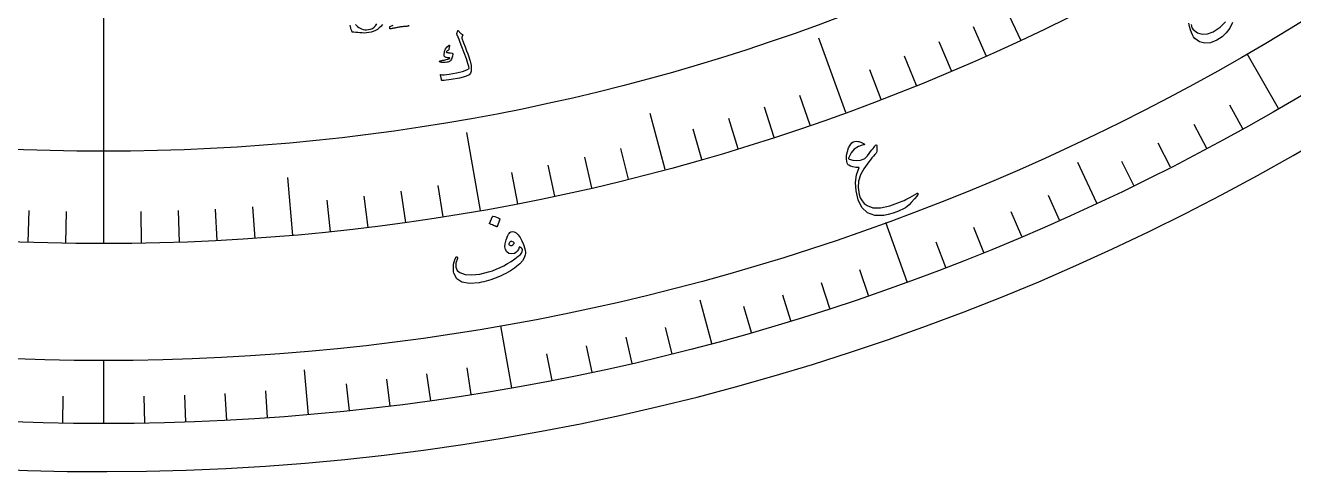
# Model space of a CAD drawing. Header units: millimetres. Extents: x -68 to 67, y -67 to 79.
# Drawn here: x -2.21 to 33.5, y -67.5 to -54.95 of the extents above; entities that cross this region are included whole.
import ezdxf

# ---------------------------------------------------------------- set-up
doc = ezdxf.new("R2010")
doc.units = ezdxf.units.MM
for name, color, linetype in [('CUT_OUTER', 1, 'Continuous'), ('ENGRAVE', 7, 'Continuous'), ('ENGRAVE_FINE', 8, 'Continuous'), ('TEXT', 5, 'Continuous')]:
    doc.layers.add(name, color=color, linetype=linetype)

msp = doc.modelspace()

# ---------------------------------------------------------------- linework, layer by layer
at = {"layer": 'CUT_OUTER'}
msp.add_arc((0, -0.0003), 67.4997, 179.84931, 4.094999, dxfattribs=at)
at = {"layer": 'ENGRAVE'}
for points in [[(0, -61.0875), (0, -53.6625)], [(25.8167, -55.3641), (25.1263, -53.8836)], [(20.8932, -57.4035), (20.1313, -55.3103)], [(33.075, -57.2876), (32.1891, -55.7531)], [(15.8106, -59.006), (15.3878, -57.4282)], [(10.6077, -60.1594), (10.2209, -57.9658)], [(27.9562, -59.9523), (27.4213, -58.8052)], [(5.3241, -60.855), (5.1818, -59.2278)], [(22.6246, -62.1607), (22.0186, -60.4956)], [(17.1209, -63.896), (16.7933, -62.6735)], [(11.4868, -65.145), (11.1791, -63.4001)], [(0, -66.15), (0, -64.3781)], [(5.7654, -65.8983), (5.655, -64.6375)]]:
    msp.add_lwpolyline(points, dxfattribs=at)
for radius in [66.15, 66.15, 64.3781, 61.0875, 61.0875, 58.4888]:
    msp.add_circle((0, 0), radius, dxfattribs=at)
at = {"layer": 'ENGRAVE_FINE'}
for points in [[(24.8465, -55.8062), (24.4841, -54.9922)], [(23.8688, -56.2313), (23.5206, -55.4112)], [(22.8838, -56.6393), (22.55, -55.8132)], [(21.8918, -57.0301), (21.5725, -56.1983)], [(19.8881, -57.7594), (19.5981, -56.9169)], [(18.8771, -58.0977), (18.6017, -57.2503)], [(32.0702, -57.8561), (31.702, -57.1919)], [(17.8603, -58.4183), (17.5998, -57.5662)], [(31.0555, -58.407), (30.699, -57.7365)], [(16.838, -58.7211), (16.5924, -57.8646)], [(14.7784, -59.2729), (14.5629, -58.4084)], [(30.0315, -58.9401), (29.6867, -58.2635)], [(12.7008, -59.7526), (12.5156, -58.8811)], [(13.7417, -59.5218), (13.5413, -58.6537)], [(28.9983, -59.4552), (28.6654, -58.7727)], [(11.656, -59.9652), (11.486, -59.0905)], [(8.5017, -60.493), (8.3777, -59.6107)], [(9.5562, -60.3354), (9.4168, -59.4554)], [(6.3854, -60.7529), (6.2922, -59.8667)], [(7.4447, -60.6322), (7.3361, -59.7478)], [(26.9056, -60.431), (26.5968, -59.7373)], [(-2.1319, -61.0503), (-2.1008, -60.1598)], [(-1.0661, -61.0782), (-1.0506, -60.1873)], [(1.0661, -61.0782), (1.0506, -60.1873)], [(2.1319, -61.0503), (2.1008, -60.1598)], [(3.1971, -61.0038), (3.1504, -60.114)], [(4.2612, -60.9387), (4.1991, -60.0499)], [(25.8469, -60.8914), (25.5502, -60.1924)], [(24.7802, -61.3332), (24.4958, -60.6291)], [(23.706, -61.7563), (23.4339, -61.0474)], [(21.5363, -62.5461), (21.2891, -61.8281)], [(20.4415, -62.9124), (20.2068, -62.1902)], [(19.3404, -63.2596), (19.1184, -62.5334)], [(18.2334, -63.5875), (18.0241, -62.8575)], [(16.0031, -64.1851), (15.8194, -63.4482)], [(14.8805, -64.4546), (14.7097, -63.7147)], [(12.622, -64.9346), (12.4771, -64.1892)], [(13.7534, -64.7045), (13.5955, -63.9617)], [(10.3481, -65.3356), (10.2293, -64.5856)], [(8.0617, -65.6569), (7.9691, -64.9032)], [(9.2063, -65.5062), (9.1006, -64.7542)], [(3.462, -66.0593), (3.4223, -65.301)], [(4.6144, -65.9889), (4.5614, -65.2313)], [(6.9146, -65.7876), (6.8352, -65.0324)], [(-1.1545, -66.1399), (-1.1412, -65.3807)], [(1.1545, -66.1399), (1.1412, -65.3807)], [(2.3086, -66.1097), (2.2821, -65.3508)]]:
    msp.add_lwpolyline(points, dxfattribs=at)
at = {"layer": 'TEXT'}
for points in [[(7.8455, -54.9259), (7.8053, -54.9758), (7.7588, -55.0206), (7.7059, -55.0604), (7.6483, -55.0942), (7.588, -55.121), (7.5248, -55.1407), (7.4588, -55.1533), (7.3956, -55.16), (7.3331, -55.163), (7.2713, -55.1622), (7.2101, -55.1576), (7.151, -55.1516), (7.0951, -55.1464), (7.0424, -55.142), (6.993, -55.1385), (6.9807, -55.1016), (6.9687, -55.0633), (6.957, -55.0236), (6.9457, -54.9826), (6.935, -54.9422)], [(7.091, -54.9225), (7.1177, -54.9528), (7.1475, -54.9815), (7.1806, -55.007), (7.2169, -55.0292), (7.2564, -55.0483), (7.2995, -55.0626), (7.3465, -55.0707), (7.3975, -55.0724), (7.4525, -55.0679), (7.5107, -55.0548), (7.5636, -55.0321), (7.6111, -54.9998), (7.6534, -54.9579), (7.6867, -54.9079)], [(8.5782, -54.9442), (8.5797, -54.955), (8.58, -54.9642), (8.579, -54.9718), (8.5552, -54.9742), (8.5331, -54.9763), (8.5128, -54.9782), (8.4943, -54.9797), (8.4767, -54.9811), (8.459, -54.9825), (8.4414, -54.9839), (8.4237, -54.9853), (8.4048, -54.9871), (8.3831, -54.9896), (8.3587, -54.9928), (8.3316, -54.9968), (8.3044, -55.001), (8.2794, -55.0053), (8.2567, -55.0095), (8.2364, -55.0137), (8.2172, -55.0179), (8.198, -55.0221), (8.1788, -55.0262), (8.1596, -55.0304), (8.1391, -55.0347), (8.116, -55.0395), (8.0903, -55.0446), (8.0621, -55.05), (8.0592, -55.0464), (8.0567, -55.04), (8.0543, -55.0308), (8.0522, -55.0187), (8.0507, -55.0061), (8.0501, -54.9951), (8.0504, -54.9858), (8.0516, -54.9782), (8.0651, -54.9755), (8.0825, -54.9707), (8.1036, -54.9639), (8.1286, -54.9551), (8.1531, -54.9447)], [(31.7825, -54.871), (31.7052, -55.0248), (31.6062, -55.1584), (31.4856, -55.2715), (31.3435, -55.3641), (31.165, -55.4356), (31.0011, -55.4511), (30.8521, -55.4109), (30.7181, -55.315), (30.6837, -55.2727), (30.6516, -55.218), (30.6217, -55.1509), (30.5941, -55.0714), (30.5702, -54.9808), (30.5527, -54.8823)], [(30.6125, -54.9279), (30.6384, -55.0135), (30.6729, -55.0666), (30.795, -55.1582), (30.9299, -55.1989), (31.0776, -55.1885), (31.2376, -55.127), (31.4364, -54.9967), (31.5809, -54.8452)]]:
    msp.add_lwpolyline(points, dxfattribs=at)
for points in [[(9.9902, -55.1063), (10.0025, -55.1223), (10.0151, -55.1373), (10.0279, -55.1513), (10.0409, -55.1643), (10.0543, -55.1763), (10.0682, -55.1873), (10.0825, -55.1972), (10.0972, -55.2061), (10.1032, -55.2115), (10.1062, -55.2185), (10.1061, -55.2271), (10.1029, -55.2374), (10.0827, -55.2922), (10.0808, -55.2981), (10.0796, -55.303), (10.0791, -55.3069), (10.0792, -55.3099), (10.1304, -55.4388), (10.1759, -55.5554), (10.2156, -55.6597), (10.2495, -55.7517), (10.2776, -55.8314), (10.2995, -55.8987), (10.3154, -55.9536), (10.3251, -55.9961), (10.34, -56.0769), (10.3433, -56.1027), (10.3453, -56.1289), (10.3462, -56.1555), (10.3458, -56.1824), (10.3441, -56.2096), (10.3409, -56.2372), (10.3363, -56.2651), (10.3303, -56.2934), (10.2876, -56.3416), (10.1823, -56.3881), (10.0146, -56.4325), (9.7842, -56.4743), (9.7117, -56.4843), (9.6443, -56.4916), (9.5821, -56.4962), (9.525, -56.4982), (9.5195, -56.4969), (9.5153, -56.4943), (9.5124, -56.4904), (9.5108, -56.4853), (9.505, -56.4602), (9.5, -56.4374), (9.4956, -56.4168), (9.4919, -56.3984), (9.4889, -56.382), (9.4865, -56.3674), (9.4847, -56.3546), (9.4836, -56.3437), (9.4833, -56.3374), (9.4849, -56.3337), (9.4884, -56.3323), (9.4938, -56.3334), (9.5345, -56.3386), (9.5858, -56.3387), (9.6479, -56.3337), (9.7206, -56.3237), (9.9364, -56.2859), (10.1032, -56.2456), (10.2212, -56.2033), (10.2903, -56.1593), (10.281, -56.1091), (10.2541, -56.0198), (10.2097, -55.8912), (10.1478, -55.7235), (10.0846, -55.5557), (10.0365, -55.4289), (10.0032, -55.343), (9.9847, -55.2981), (9.9792, -55.2859), (9.9741, -55.2744), (9.9693, -55.2638), (9.9649, -55.2539), (9.9609, -55.245), (9.9573, -55.237), (9.954, -55.23), (9.9512, -55.224), (9.9459, -55.2108), (9.9431, -55.1978), (9.9429, -55.185), (9.9452, -55.1723), (9.9647, -55.1041), (9.9665, -55.0994), (9.9687, -55.0961), (9.9714, -55.0942), (9.9745, -55.0938), (9.9788, -55.0952), (9.9828, -55.0978), (9.9866, -55.1015), (9.9902, -55.1063)], [(9.7244, -55.5079), (9.7276, -55.5077), (9.7304, -55.5085), (9.733, -55.5102), (9.7354, -55.5127), (9.7364, -55.5152), (9.7371, -55.518), (9.7375, -55.521), (9.7374, -55.5243), (9.7184, -55.6178), (9.7158, -55.6274), (9.7125, -55.635), (9.7088, -55.6406), (9.7044, -55.6441), (9.6849, -55.6536), (9.6687, -55.6644), (9.656, -55.6765), (9.6466, -55.6899), (9.6454, -55.6963), (9.6496, -55.7021), (9.6592, -55.7075), (9.6741, -55.7123), (9.6839, -55.714), (9.6938, -55.7153), (9.7041, -55.7164), (9.7147, -55.7172), (9.7256, -55.7177), (9.737, -55.718), (9.7488, -55.7179), (9.7612, -55.7176), (9.8058, -55.7277), (9.8254, -55.7612), (9.82, -55.818), (9.7894, -55.8982), (9.7753, -55.9229), (9.7608, -55.9428), (9.7458, -55.9578), (9.7304, -55.968), (9.7127, -55.975), (9.6877, -55.981), (9.6553, -55.9858), (9.6154, -55.9896), (9.595, -55.9911), (9.5755, -55.9918), (9.557, -55.9916), (9.5393, -55.9907), (9.5227, -55.9893), (9.5071, -55.9877), (9.4925, -55.9859), (9.4789, -55.984), (9.4702, -55.9809), (9.4637, -55.9768), (9.4594, -55.9717), (9.4572, -55.9655), (9.4571, -55.9589), (9.4594, -55.9537), (9.4641, -55.95), (9.4711, -55.9479), (9.4938, -55.9424), (9.5196, -55.9367), (9.5485, -55.9306), (9.5805, -55.9242), (9.6402, -55.9121), (9.6865, -55.9004), (9.7192, -55.889), (9.7385, -55.8781), (9.7408, -55.8757), (9.7418, -55.8729), (9.7414, -55.8696), (9.7397, -55.866), (9.7379, -55.8639), (9.7348, -55.8622), (9.7306, -55.8609), (9.7252, -55.86), (9.6755, -55.8567), (9.6546, -55.8544), (9.6363, -55.8499), (9.6205, -55.8433), (9.6074, -55.8345), (9.5957, -55.8235), (9.5878, -55.8115), (9.5837, -55.7983), (9.5835, -55.7841), (9.5974, -55.6856), (9.6255, -55.6068), (9.6678, -55.5475), (9.7244, -55.5079)], [(21.0647, -58.2486), (21.0967, -58.226), (21.1356, -58.2125), (21.1814, -58.2082), (21.2341, -58.2131), (21.262, -58.2185), (21.2881, -58.2248), (21.3125, -58.2319), (21.3351, -58.2397), (21.3558, -58.2483), (21.3747, -58.2574), (21.3917, -58.267), (21.4067, -58.2771), (21.4183, -58.2881), (21.4187, -58.2974), (21.4078, -58.305), (21.3856, -58.3108), (21.2464, -58.3513), (21.1311, -58.4269), (21.0396, -58.5377), (20.9716, -58.6838), (20.9712, -58.6919), (20.9739, -58.6991), (20.9799, -58.7056), (20.9892, -58.7112), (21.0952, -58.7441), (21.2006, -58.7531), (21.3052, -58.7383), (21.4089, -58.6996), (21.4263, -58.689), (21.4472, -58.6713), (21.4716, -58.6465), (21.4996, -58.6145), (21.5489, -58.5522), (21.5924, -58.4972), (21.6301, -58.4495), (21.662, -58.409), (21.6882, -58.3759), (21.7087, -58.3501), (21.7235, -58.3316), (21.7325, -58.3204), (21.7472, -58.3089), (21.7579, -58.3103), (21.7647, -58.3245), (21.7675, -58.3516), (21.7671, -58.4256), (21.7635, -58.4819), (21.757, -58.5204), (21.7474, -58.5412), (21.7087, -58.581), (21.6686, -58.6254), (21.627, -58.6743), (21.5839, -58.7277), (21.5394, -58.7857), (21.4933, -58.8482), (21.4458, -58.9153), (21.3967, -58.9869), (21.3058, -59.1531), (21.254, -59.328), (21.2414, -59.5117), (21.2682, -59.7043), (21.3012, -59.8025), (21.3493, -59.8877), (21.4125, -59.9597), (21.4908, -60.0184), (21.6548, -60.0758), (21.8673, -60.0782), (22.128, -60.0253), (22.4363, -59.9162), (22.4825, -59.8957), (22.532, -59.8725), (22.5846, -59.8468), (22.6405, -59.8185), (22.6992, -59.7876), (22.7608, -59.7539), (22.8251, -59.7175), (22.8922, -59.6783), (22.904, -59.6722), (22.9135, -59.6694), (22.9205, -59.6699), (22.925, -59.6735), (22.9224, -59.7009), (22.8897, -59.7536), (22.8269, -59.8315), (22.7337, -59.9345), (22.6756, -59.9935), (22.623, -60.0408), (22.5761, -60.0766), (22.5347, -60.1007), (22.3746, -60.1742), (22.2258, -60.2313), (22.0883, -60.2721), (21.9622, -60.2967), (21.7077, -60.2963), (21.5028, -60.2219), (21.3479, -60.0741), (21.2425, -59.8532), (21.1834, -59.6029), (21.1683, -59.369), (21.1969, -59.1514), (21.269, -58.9501), (21.1728, -58.943), (21.0919, -58.9295), (21.0263, -58.9099), (20.976, -58.8842), (20.9606, -58.872), (20.9478, -58.8573), (20.9376, -58.8401), (20.93, -58.8203), (20.9188, -58.7638), (20.9129, -58.7086), (20.9122, -58.6548), (20.9168, -58.6023), (20.939, -58.4921), (20.971, -58.3964), (21.0129, -58.3153), (21.0647, -58.2486)], [(10.9459, -60.3238), (10.9483, -60.3203), (10.9521, -60.3177), (10.9573, -60.3162), (10.9638, -60.3156), (11.0129, -60.3262), (11.0602, -60.3414), (11.1056, -60.3613), (11.1492, -60.3858), (11.1538, -60.3899), (11.1563, -60.3944), (11.1567, -60.3993), (11.1551, -60.4045), (11.0778, -60.6072), (11.0745, -60.6123), (11.0694, -60.6143), (11.0624, -60.6132), (11.0538, -60.6091), (11.0462, -60.6055), (11.0345, -60.6002), (11.0184, -60.5932), (10.9981, -60.5845), (10.9732, -60.5742), (10.9435, -60.5622), (10.9089, -60.5486), (10.8695, -60.5334), (10.8641, -60.5306), (10.8611, -60.5275), (10.8605, -60.5239), (10.8622, -60.5198)], [(11.4583, -60.7598), (11.5048, -60.7474), (11.5552, -60.7569), (11.6095, -60.7883), (11.6677, -60.8416), (11.7246, -60.9145), (11.7748, -61.0047), (11.8182, -61.1125), (11.855, -61.2376), (11.8653, -61.2836), (11.8705, -61.3272), (11.8705, -61.3683), (11.8654, -61.407), (11.8366, -61.4878), (11.7861, -61.5694), (11.7138, -61.6516), (11.6197, -61.7344), (11.5652, -61.7748), (11.5084, -61.8138), (11.4493, -61.8516), (11.3879, -61.8879), (11.324, -61.923), (11.2575, -61.9567), (11.1883, -61.9891), (11.1165, -62.0202), (11.0441, -62.0495), (10.9729, -62.0765), (10.9029, -62.1011), (10.8343, -62.1234), (10.7668, -62.1433), (10.7002, -62.1606), (10.6345, -62.1753), (10.5699, -62.1875), (10.2956, -62.2111), (10.0853, -62.1734), (9.9393, -62.0751), (9.8575, -61.9167), (9.8496, -61.8781), (9.8449, -61.8335), (9.8431, -61.7829), (9.8444, -61.7262), (9.8511, -61.6631), (9.8644, -61.6007), (9.8842, -61.5392), (9.9105, -61.4785), (9.9147, -61.4713), (9.9201, -61.4658), (9.9267, -61.462), (9.9345, -61.4598), (9.9423, -61.4596), (9.949, -61.4618), (9.9545, -61.4663), (9.9588, -61.4731), (9.9616, -61.481), (9.9625, -61.4886), (9.9616, -61.4958), (9.9587, -61.5028), (9.9146, -61.6412), (9.9105, -61.7539), (9.9467, -61.841), (10.0234, -61.9024), (10.1793, -61.9539), (10.3669, -61.9682), (10.5859, -61.9451), (10.8361, -61.8842), (10.9442, -61.8487), (11.0514, -61.8077), (11.1577, -61.761), (11.263, -61.7087), (11.3672, -61.6509), (11.47, -61.5875), (11.5715, -61.5186), (11.6716, -61.4441), (11.7238, -61.3993), (11.7611, -61.3544), (11.7835, -61.3096), (11.7909, -61.2649), (11.7771, -61.2378), (11.7589, -61.2139), (11.7364, -61.1934), (11.7096, -61.1762), (11.7068, -61.1757), (11.7038, -61.1779), (11.7007, -61.183), (11.6976, -61.1909), (11.6739, -61.2528), (11.6433, -61.3018), (11.6059, -61.3377), (11.5617, -61.3607), (11.4762, -61.378), (11.4054, -61.3651), (11.3496, -61.3221), (11.3086, -61.2491), (11.2963, -61.1802), (11.3036, -61.0919), (11.3302, -60.9842), (11.376, -60.8571), (11.3919, -60.8248), (11.4109, -60.7978), (11.433, -60.7761), (11.4583, -60.7598)], [(11.5482, -61.0927), (11.5549, -61.0803), (11.5554, -61.069), (11.5496, -61.0589), (11.5376, -61.05), (11.4923, -61.0316), (11.4555, -61.032), (11.4271, -61.0513), (11.4071, -61.0894), (11.4056, -61.1003), (11.4065, -61.1094), (11.4099, -61.1168), (11.4158, -61.1226), (11.4531, -61.1376), (11.4876, -61.1376), (11.5193, -61.1227), (11.5482, -61.0927)]]:
    msp.add_lwpolyline(points, close=True, dxfattribs=at)

doc.saveas('drawing.dxf')
